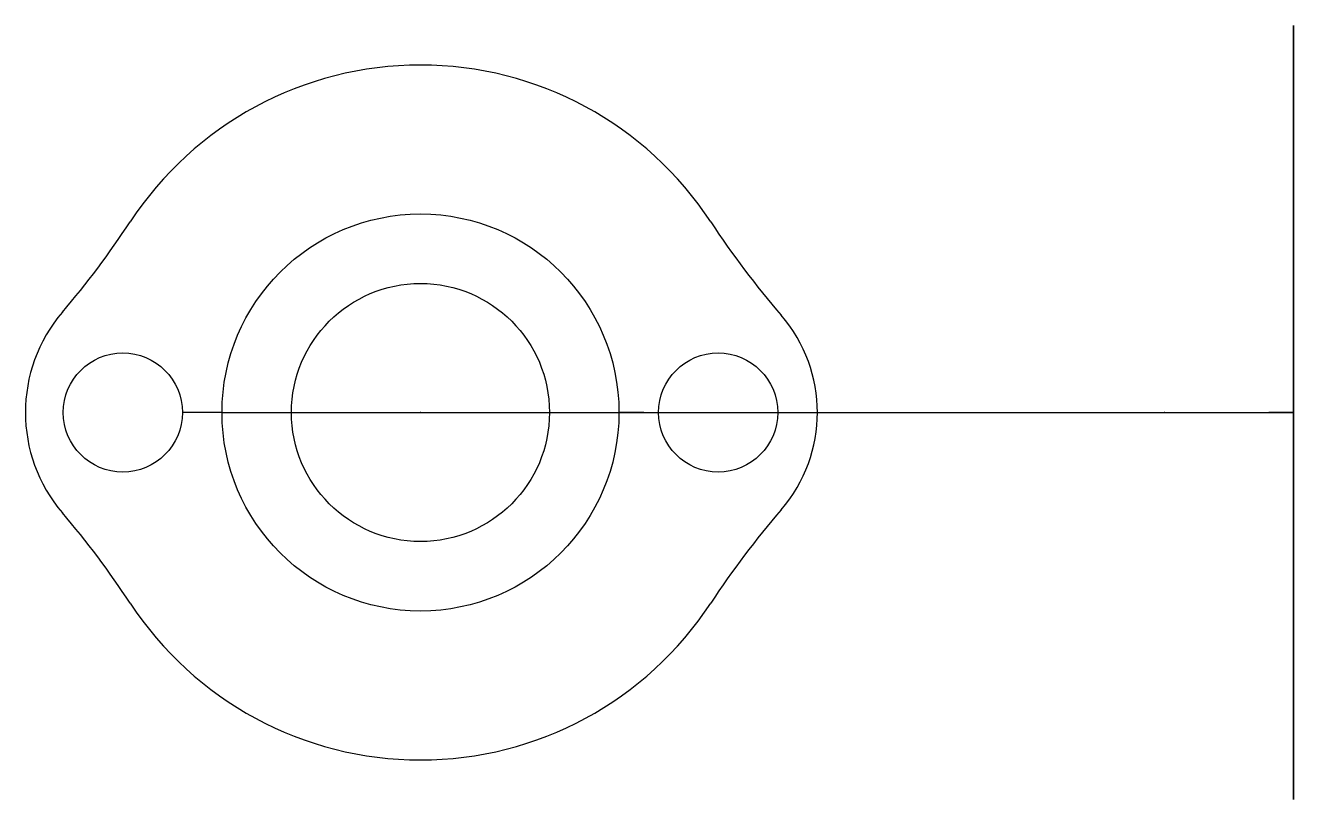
# Model space of a CAD drawing. Header units: millimetres. Extents: x -115 to 13, y -39 to 39.
import ezdxf

# ---------------------------------------------------------------- set-up
doc = ezdxf.new("R2010")
doc.units = ezdxf.units.MM
doc.header["$MEASUREMENT"] = 0
for name, color, linetype in [('MaRS_Q5_c v2_Sketch1', 7, 'Continuous'), ('MaRS_Q5_c v2_Sketch10', 7, 'Continuous'), ('MaRS_Q5_c v2_Sketch2', 7, 'Continuous'), ('MaRS_Q5_c v2_Sketch3', 7, 'Continuous'), ('MaRS_Q5_c v2_Sketch4', 7, 'Continuous'), ('MaRS_Q5_c v2_Sketch5', 7, 'Continuous'), ('MaRS_Q5_c v2_Sketch6', 7, 'Continuous'), ('MaRS_Q5_c v2_Sketch8', 7, 'Continuous'), ('MaRS_Q5_c v2_Sketch9', 7, 'Continuous')]:
    doc.layers.add(name, color=color, linetype=linetype)

msp = doc.modelspace()

# ---------------------------------------------------------------- linework, layer by layer
at = {"layer": 'MaRS_Q5_c v2_Sketch1'}
msp.add_point((0, 0), dxfattribs=at)
at = {"layer": 'MaRS_Q5_c v2_Sketch10'}
msp.add_point((13, 0), dxfattribs=at)
at = {"layer": 'MaRS_Q5_c v2_Sketch2'}
for centre, radius in [((-75, 0, -40), 20), ((-75, 0, -40), 13), ((-105, 0, -40), 6), ((-45, 0, -40), 6)]:
    msp.add_circle(centre, radius, dxfattribs=at)
for centre, radius, start, end in [((-75, 0, -40), 35, 33.2799, 146.7201), ((-179.47, 68.57, -40), 89.96, 319.4725, 326.7201), ((29.5, 68.59, -40), 90, 213.2799, 220.787), ((-99.26, 0, -40), 15.56, 139.4725, 220.5275), ((-50, 0, -40), 15, 319.213, 40.787), ((-179.47, -68.57, -40), 89.96, 33.2799, 40.5275), ((29.5, -68.59, -40), 90, 139.213, 146.7201), ((-75, 0, -40), 35, 213.2799, 326.7201)]:
    msp.add_arc(centre, radius, start, end, dxfattribs=at)
msp.add_point((0, 0), dxfattribs=at)
at = {"layer": 'MaRS_Q5_c v2_Sketch3'}
msp.add_point((0, 0), dxfattribs=at)
at = {"layer": 'MaRS_Q5_c v2_Sketch4'}
msp.add_point((0, 0), dxfattribs=at)
at = {"layer": 'MaRS_Q5_c v2_Sketch5'}
for p, q in [((-97.5, 0, -40), (-99, 0, -40)), ((-95, 0, -37.5), (-95, 0, -17)), ((-88, 0, -40), (-88, 0, -17)), ((-75, 0, -40), (-75, 0, -17)), ((-75, 0, -40), (-75, 0, -17)), ((-62, 0, -40), (-62, 0, -17)), ((-55, 0, -37.5), (-55, 0, -17)), ((-52.5, 0, -40), (-51, 0, -40)), ((-40, 0, 18), (13, 0, 18)), ((-40, 0, 38), (10.5, 0, 38)), ((-40, 0, 18), (13, 0, 18)), ((-40, 0, -2), (10.5, 0, -2)), ((-40, 0, 31), (13, 0, 31)), ((-40, 0, 5), (13, 0, 5)), ((13, 0, 40.5), (13, 0, 44)), ((13, 0, -4.5), (13, 0, -8))]:
    msp.add_line(p, q, dxfattribs=at)
at = {"layer": 'MaRS_Q5_c v2_Sketch5', "extrusion": (0, 1, 0)}
for centre, radius, start, end in [((97.5, -37.5), 2.5, 180, 270), ((40, -17), 55, 0, 90), ((40, -17), 48, 0, 90), ((40, -17), 35, 0, 90), ((40, -17), 35, 0, 90), ((40, -17), 22, 0, 90), ((52.5, -37.5), 2.5, 270, 360), ((40, -17), 15, 0, 90), ((-10.5, -4.5), 2.5, 90, 180), ((-10.5, 40.5), 2.5, 180, 270)]:
    msp.add_arc(centre, radius, start, end, dxfattribs=at)
at = {"layer": 'MaRS_Q5_c v2_Sketch5'}
for p in [(-75, 0, 18), (0, 0)]:
    msp.add_point(p, dxfattribs=at)
at = {"layer": 'MaRS_Q5_c v2_Sketch6', "extrusion": (1, 0, 0)}
for centre, radius in [((0, 18, 13), 39), ((30, 18, 13), 5), ((0, 18, 13), 20), ((0, 18, 13), 13), ((0, 48, 13), 5), ((0, -12, 13), 5), ((-30, 18, 13), 5)]:
    msp.add_circle(centre, radius, dxfattribs=at)
at = {"layer": 'MaRS_Q5_c v2_Sketch6'}
msp.add_point((0, 0), dxfattribs=at)
at = {"layer": 'MaRS_Q5_c v2_Sketch8', "extrusion": (1, 0, 0)}
msp.add_circle((0, 48, 13), 5, dxfattribs=at)
at = {"layer": 'MaRS_Q5_c v2_Sketch8'}
msp.add_point((13, 0), dxfattribs=at)
at = {"layer": 'MaRS_Q5_c v2_Sketch9'}
msp.add_point((0, 0), dxfattribs=at)

doc.saveas('drawing.dxf')
